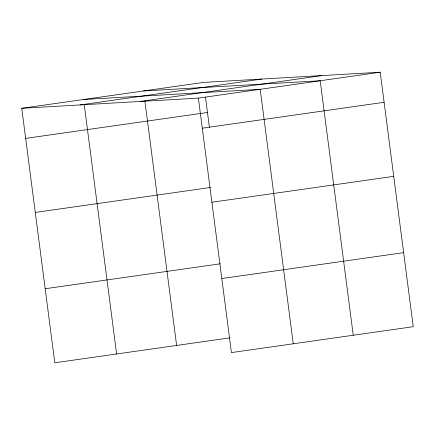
<?xml version="1.0" encoding="UTF-8"?>
<svg xmlns="http://www.w3.org/2000/svg" width="435" height="435" viewBox="0 0 435 435"><rect width="100%" height="100%" fill="white"/><g stroke="black" fill="none" stroke-linecap="round" stroke-linejoin="round"><path stroke-width="0.65" d="M21.75 108.299L203.575 82.411L380.201 72.215L413.25 326.701L231.425 352.589L198.376 98.103L21.75 108.299L54.799 362.785L229.957 337.843M80.035 104.938L261.859 79.045M140.086 101.469L321.911 75.581M198.376 98.103L380.201 72.215M25.66 138.384L207.479 112.491M202.28 128.189L384.105 102.296M35.273 212.432L210.431 187.496M211.899 202.242L393.724 176.349M45.186 288.731L220.344 263.789M221.806 278.536L403.631 252.648M143.572 90.953L320.198 80.758L353.247 335.244M83.569 99.495L260.195 89.305L293.244 343.786M205.483 97.119L209.404 127.303M144.877 100.98L176.626 345.439M84.265 104.846L116.623 353.981"/></g></svg>
